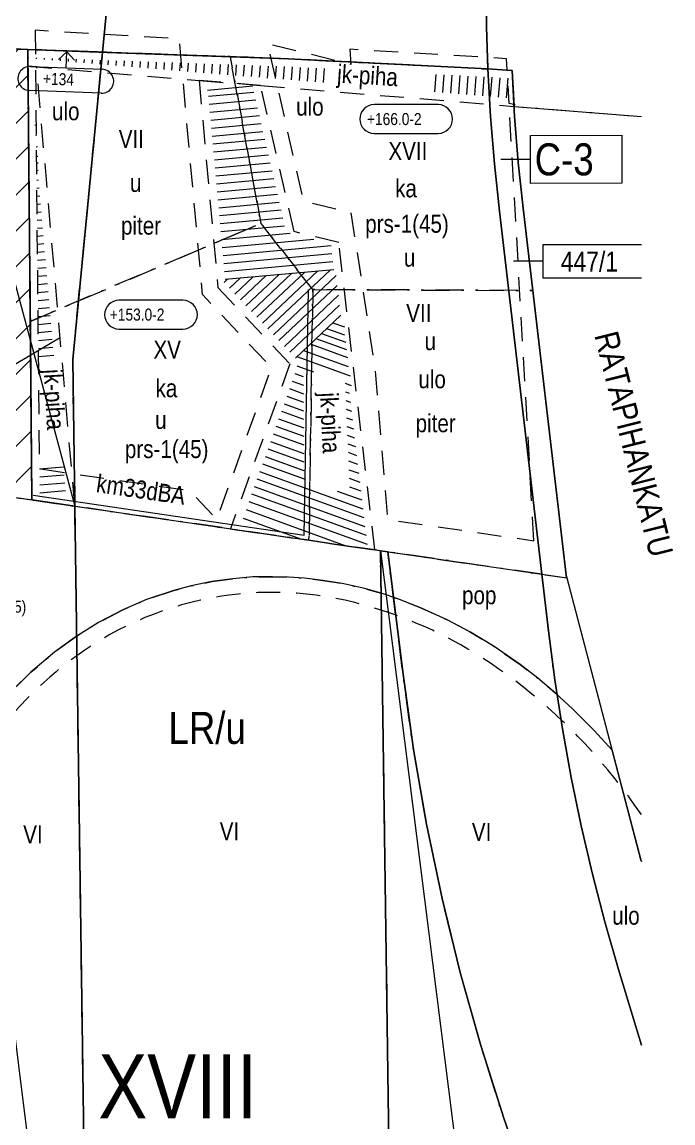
# Model space of a CAD drawing. Header units: metres. Extents: x 24485995 to 24488038, y 6819999 to 6822001.
# Drawn here: x 24487922.5 to 24488003.9, y 6820521.3 to 6820659 of the extents above; entities that cross this region are included whole.
import ezdxf

# ---------------------------------------------------------------- set-up
doc = ezdxf.new("R2010")
doc.units = ezdxf.units.M
for name, pattern in [('k10020', [0]), ('k10040', [10.3, 3.5, -1.5, 0.3, -1.5, 3.5]), ('k10050', [8, 3, -2, 3]), ('K10271', [0]), ('k10400', [0]), ('k10rt0', [0]), ('Osoitus_AK', [0])]:
    doc.linetypes.add(name, pattern=pattern)
for name, color, linetype, lineweight in [('AK_AsemakaavaTeksti_Kadun_puistonnimi', 7, 'Continuous', 0), ('AK_AsemakaavaTeksti_Kaupunginosan_nimi', 7, 'Continuous', 0), ('AK_AsemakaavaViiva_Kaupunginosan_raja', 7, 'Continuous', 0), ('AK_Kaavamerkinta_Kayttotarkoitusalue', 7, 'Continuous', 0), ('AK_Katualue_Pihakatu', 7, 'Continuous', 0), ('AK_KayttotarkoitusSymboliViiva_Rautatiealueen_kuvio', 14, 'Continuous', 0), ('AK_KayttotarkoitusViiva', 7, 'Continuous', 0), ('AK_LiikennointiViiva_Polkuviivoitus', 7, 'Continuous', 0), ('AK_MuuAsemakaavaTeksti_Alueenosan_kayttotarkoitus', 7, 'Continuous', 0), ('AK_MuuAsemakaavaTeksti_Erityismaarays', 7, 'Continuous', 0), ('AK_MuuAsemakaavaViiva_alueenosan_raja', 7, 'Continuous', 0), ('AK_MuuAsemakaavaViiva_Merkinnan_alleviivaus', 7, 'Continuous', 0), ('AK_MuuAsemakaavaViiva_Merkinnan_Kohdistusnuoli', 7, 'Continuous', 0), ('AK_MuuAsemakaavaViiva_Ohj_alueenosan_raja', 7, 'Continuous', 0), ('AK_RakennusalaTeksti_Kerrosala_tai_luku', 7, 'Continuous', 0), ('AK_RakennusalaTeksti_Rakennusoikeus', 7, 'Continuous', 0), ('AK_RakennusalaViiva_Maanalaisen_tilan_viiva', 7, 'Continuous', 0), ('AK_RakennusalaViiva_Rakennusalan_raja__I_', 7, 'Continuous', 0), ('AK_RakentaminenTeksti_Korkeusmerkinta', 7, 'Continuous', 0), ('AK_RakentaminenTeksti_Korkeusmerkinta_ja_soikio', 7, 'Continuous', 0), ('AK_RakentaminenTeksti_Korkeusmerkinta_ja_soikio_ja_nuoli', 7, 'Continuous', 0), ('AK_RakentaminenViiva_dB_yms_aaltoviiva', 7, 'Continuous', 0), ('AK_Tontti_Sitova', 7, 'Continuous', 0)]:
    doc.layers.add(name, color=color, linetype=linetype, lineweight=lineweight)
doc.styles.add('ArialNarrow', font='ARIALN.TTF')

# ---------------------------------------------------------------- blocks, each defined once
blk = doc.blocks.new('AKP43')
at = {"layer": 'AK_RakentaminenTeksti_Korkeusmerkinta_ja_soikio', "color": 7, "linetype": 'Continuous', "lineweight": 13}
for p, q in [((4, 1.8), (-4, 1.8)), ((-4, -1.8), (4, -1.8))]:
    blk.add_line(p, q, dxfattribs=at)
for centre, start, end in [((-4, 0), 90, 270), ((4, 0), 270, 90)]:
    blk.add_arc(centre, 1.8, start, end, dxfattribs=at)

msp = doc.modelspace()

# ---------------------------------------------------------------- hatches: boundary and pattern name
at = {"layer": 'AK_Katualue_Pihakatu', "linetype": 'Continuous', "lineweight": 0}
h = msp.add_hatch(dxfattribs=at)
h.set_pattern_fill('ANSI31', style=0)
h.paths.add_polyline_path([(24487913.08, 6820600.77), (24487914.05, 6820604.9), (24487913.95, 6820615.5), (24487913.93, 6820617.8), (24487913.65, 6820655.88), (24487923.23, 6820655.54), (24487923.76, 6820599.21), (24487914.28, 6820600.59)], flags=0)

# ---------------------------------------------------------------- linework, layer by layer
at = {"layer": 'AK_AsemakaavaViiva_Kaupunginosan_raja', "linetype": 'k10020', "lineweight": 9, "flags": 128}
for points in [[(24487913.65, 6820655.88), (24487923.23, 6820655.54), (24487933.17, 6820655.18), (24487955.79, 6820654.38), (24487980.79, 6820653.1), (24487983.81, 6820652.93), (24487984.07, 6820648.42)], [(24487984.07, 6820648.42), (24488000, 6820647.16)]]:
    msp.add_lwpolyline(points, dxfattribs=at)
at = {"layer": 'AK_KayttotarkoitusSymboliViiva_Rautatiealueen_kuvio', "linetype": 'k10rt0', "lineweight": 9, "flags": 128}
for points in [[(24487993, 6820771.74), (24487935.91, 6820776.83), (24487936.38, 6820743.29), (24487922.66, 6820744.85), (24487922.66, 6820762.27), (24487899.87, 6820762.27), (24487902.6, 6820719.33), (24487923.03, 6820719.43), (24487922.65, 6820742.83), (24487936.41, 6820741.28), (24487936.98, 6820700.61), (24487934.7, 6820677.07), (24487932.59, 6820655.21), (24487928.87, 6820616.79), (24487929.13, 6820598.43), (24487931.29, 6820445.49), (24487969.39, 6820446.03), (24487969.33, 6820453.43), (24487967.35, 6820592.86), (24487968.26, 6820592.73), (24487970.18, 6820577.43), (24487971.47, 6820568.03), (24487973.12, 6820558.67), (24487975.08, 6820549.37), (24487977.34, 6820540.14), (24487979.9, 6820530.99), (24487982.77, 6820521.93), (24487985.93, 6820512.97), (24487989.38, 6820504.11), (24487993.13, 6820495.38), (24487997.16, 6820486.77), (24488000, 6820481.2)], [(24488000, 6820531.03), (24487997.15, 6820540.51), (24487995.44, 6820546.45), (24487993.88, 6820552.44), (24487992.48, 6820558.46), (24487991.22, 6820564.52), (24487990.12, 6820570.61), (24487989.17, 6820576.72), (24487988.37, 6820582.85), (24487987.54, 6820589.92), (24487982.23, 6820635.34), (24487981.61, 6820641.24), (24487981.13, 6820647.17), (24487980.79, 6820653.1), (24487980.62, 6820658.36), (24487980.55, 6820663.63), (24487980.6, 6820668.9), (24487980.76, 6820674.17), (24487981.04, 6820679.62), (24487981.45, 6820685.07), (24487981.98, 6820690.51), (24487982.5, 6820695.33), (24487983.2, 6820701.19), (24487984.04, 6820707.04), (24487985.03, 6820712.85), (24487985.75, 6820717.02), (24487986.4, 6820721.2), (24487986.98, 6820725.38), (24487988.17, 6820734.54), (24487993, 6820771.74)]]:
    msp.add_lwpolyline(points, dxfattribs=at)
at = {"layer": 'AK_KayttotarkoitusViiva', "linetype": 'Continuous', "lineweight": 20, "flags": 128}
for points in [[(24487932.59, 6820655.21), (24487934.7, 6820677.07)], [(24487980.76, 6820674.17), (24487980.6, 6820668.9), (24487980.55, 6820663.63), (24487980.62, 6820658.36), (24487980.79, 6820653.1)], [(24487913.65, 6820655.88), (24487923.23, 6820655.54)], [(24487923.76, 6820599.21), (24487923.23, 6820655.54)], [(24487923.23, 6820655.54), (24487932.59, 6820655.21)], [(24487929.13, 6820598.43), (24487928.87, 6820616.79), (24487932.59, 6820655.21)], [(24487980.79, 6820653.1), (24487981.13, 6820647.17), (24487981.61, 6820641.24), (24487982.23, 6820635.34), (24487987.54, 6820589.92)], [(24487980.79, 6820653.1), (24487983.16, 6820652.97), (24487983.81, 6820652.93), (24487984.14, 6820647.17), (24487984.6, 6820641.42), (24487985.21, 6820635.69), (24487990.58, 6820589.81), (24487990.67, 6820589.47)], [(24487913.08, 6820600.77), (24487914.28, 6820600.59), (24487923.76, 6820599.21)], [(24487929.13, 6820598.43), (24487923.76, 6820599.21)], [(24487931.29, 6820445.49), (24487929.13, 6820598.43)], [(24488000, 6820481.2), (24487997.16, 6820486.77), (24487993.13, 6820495.38), (24487989.38, 6820504.11), (24487985.93, 6820512.97), (24487982.77, 6820521.93), (24487979.9, 6820530.99), (24487977.34, 6820540.14), (24487975.08, 6820549.37), (24487973.12, 6820558.67), (24487971.47, 6820568.03), (24487970.18, 6820577.43), (24487968.26, 6820592.73), (24487967.35, 6820592.86), (24487969.33, 6820453.43)], [(24487987.54, 6820589.92), (24487990.67, 6820589.47)], [(24487987.54, 6820589.92), (24487988.37, 6820582.85), (24487989.17, 6820576.72), (24487990.12, 6820570.61), (24487991.22, 6820564.52), (24487992.48, 6820558.46), (24487993.88, 6820552.44), (24487995.44, 6820546.45), (24487997.15, 6820540.51), (24488000, 6820531.03)], [(24487990.67, 6820589.47), (24487999.92, 6820554.22), (24488000, 6820554.01)]]:
    msp.add_lwpolyline(points, dxfattribs=at)
at = {"layer": 'AK_LiikennointiViiva_Polkuviivoitus', "linetype": 'Continuous', "lineweight": 0, "flags": 128}
for points in [[(24487923.33, 6820654.45), (24487923.34, 6820654.53)], [(24487924.33, 6820654.36), (24487924.34, 6820654.5)], [(24487925.33, 6820654.28), (24487925.34, 6820654.46)], [(24487926.32, 6820654.2), (24487926.34, 6820654.43)], [(24487927.32, 6820654.12), (24487927.34, 6820654.39)], [(24487928.32, 6820654.04), (24487928.34, 6820654.36)], [(24487929.31, 6820653.95), (24487929.34, 6820654.32)], [(24487930.31, 6820653.87), (24487930.34, 6820654.29)], [(24487931.31, 6820653.79), (24487931.35, 6820654.25)], [(24487932.3, 6820653.71), (24487932.35, 6820654.21)], [(24487933.3, 6820653.62), (24487933.35, 6820654.18)], [(24487934.3, 6820653.54), (24487934.35, 6820654.14)], [(24487935.29, 6820653.46), (24487935.35, 6820654.11)], [(24487936.29, 6820653.38), (24487936.35, 6820654.07)], [(24487937.29, 6820653.29), (24487937.35, 6820654.04)], [(24487938.28, 6820653.21), (24487938.35, 6820654)], [(24487939.28, 6820653.13), (24487939.35, 6820653.97)], [(24487940.28, 6820653.05), (24487940.35, 6820653.93)], [(24487941.27, 6820652.96), (24487941.35, 6820653.9)], [(24487942.27, 6820652.88), (24487942.35, 6820653.86)], [(24487943.27, 6820652.8), (24487943.35, 6820653.82)], [(24487944.26, 6820652.72), (24487944.35, 6820653.79)], [(24487945.26, 6820652.63), (24487945.35, 6820653.75)], [(24487946.26, 6820652.55), (24487946.35, 6820653.72)], [(24487947.25, 6820652.47), (24487947.35, 6820653.68)], [(24487948.25, 6820652.39), (24487948.35, 6820653.65)], [(24487949.25, 6820652.3), (24487949.35, 6820653.61)], [(24487950.24, 6820652.22), (24487950.35, 6820653.58)], [(24487951.24, 6820652.14), (24487951.36, 6820653.54)], [(24487952.24, 6820652.06), (24487952.36, 6820653.51)], [(24487953.23, 6820651.97), (24487953.36, 6820653.47)], [(24487954.23, 6820651.89), (24487954.36, 6820653.44)], [(24487955.23, 6820651.81), (24487955.36, 6820653.4)], [(24487956.22, 6820651.73), (24487956.36, 6820653.35)], [(24487957.22, 6820651.64), (24487957.36, 6820653.3)], [(24487958.22, 6820651.56), (24487958.35, 6820653.25)], [(24487959.21, 6820651.48), (24487959.35, 6820653.2)], [(24487960.21, 6820651.4), (24487960.35, 6820653.15)], [(24487974.16, 6820650.24), (24487974.34, 6820652.43)], [(24487975.16, 6820650.16), (24487975.34, 6820652.38)], [(24487976.15, 6820650.08), (24487976.34, 6820652.32)], [(24487977.15, 6820649.99), (24487977.34, 6820652.27)], [(24487978.15, 6820649.91), (24487978.34, 6820652.22)], [(24487979.14, 6820649.83), (24487979.34, 6820652.17)], [(24487980.14, 6820649.75), (24487980.34, 6820652.12)], [(24487981.14, 6820649.66), (24487981.34, 6820652.07)], [(24487982.13, 6820649.58), (24487982.33, 6820652.01)], [(24487983.13, 6820649.5), (24487983.33, 6820651.96)], [(24487945.7, 6820650.46), (24487951.38, 6820650.98)], [(24487945.85, 6820649.7), (24487951.53, 6820650.22)], [(24487945.94, 6820648.71), (24487951.75, 6820649.24)], [(24487946.03, 6820647.71), (24487951.98, 6820648.25)], [(24487924.31, 6820646.06), (24487924.12, 6820646.04)], [(24487946.12, 6820646.72), (24487952.21, 6820647.27)], [(24487946.21, 6820645.72), (24487952.43, 6820646.29)], [(24487924.38, 6820644.81), (24487924.19, 6820644.79)], [(24487946.3, 6820644.72), (24487952.66, 6820645.3)], [(24487924.46, 6820643.36), (24487924.27, 6820643.34)], [(24487946.39, 6820643.73), (24487952.88, 6820644.32)], [(24487946.49, 6820642.73), (24487953.11, 6820643.33)], [(24487924.5, 6820642.17), (24487924.31, 6820642.15)], [(24487946.58, 6820641.74), (24487953.34, 6820642.35)], [(24487924.54, 6820641.33), (24487924.35, 6820641.31)], [(24487946.67, 6820640.74), (24487953.56, 6820641.37)], [(24487924.54, 6820640.39), (24487924.35, 6820640.37)], [(24487924.57, 6820639.19), (24487924.38, 6820639.17)], [(24487946.76, 6820639.74), (24487953.79, 6820640.38)], [(24487946.85, 6820638.75), (24487954.01, 6820639.4)], [(24487924.66, 6820638.19), (24487924.39, 6820638.17)], [(24487946.94, 6820637.75), (24487954.24, 6820638.42)], [(24487924.74, 6820637.2), (24487924.4, 6820637.17)], [(24487947.03, 6820636.76), (24487954.46, 6820637.43)], [(24487947.12, 6820635.76), (24487954.69, 6820636.45)], [(24487924.83, 6820636.2), (24487924.41, 6820636.16)], [(24487924.92, 6820635.2), (24487924.42, 6820635.16)], [(24487947.21, 6820634.77), (24487954.92, 6820635.47)], [(24487925, 6820634.21), (24487924.43, 6820634.16)], [(24487947.3, 6820633.77), (24487955.14, 6820634.48)], [(24487925.09, 6820633.21), (24487924.44, 6820633.15)], [(24487947.39, 6820632.77), (24487955.37, 6820633.5)], [(24487947.48, 6820631.78), (24487956.06, 6820632.56)], [(24487925.18, 6820632.22), (24487924.45, 6820632.15)], [(24487925.26, 6820631.22), (24487924.46, 6820631.15)], [(24487947.57, 6820630.78), (24487959.03, 6820631.82)], [(24487947.66, 6820629.79), (24487961.17, 6820631.01)], [(24487925.35, 6820630.22), (24487924.47, 6820630.15)], [(24487947.75, 6820628.79), (24487961.29, 6820630.02)], [(24487925.44, 6820629.23), (24487924.47, 6820629.14)], [(24487925.53, 6820628.23), (24487924.48, 6820628.14)], [(24487947.84, 6820627.79), (24487961.41, 6820629.03)], [(24487925.61, 6820627.23), (24487924.49, 6820627.14)], [(24487947.79, 6820626.41), (24487948.22, 6820626.82)], [(24487947.93, 6820626.8), (24487961.53, 6820628.03)], [(24487948.47, 6820625.69), (24487949.84, 6820626.97)], [(24487949.16, 6820624.96), (24487951.45, 6820627.12)], [(24487949.85, 6820624.23), (24487953.06, 6820627.26)], [(24487950.53, 6820623.5), (24487954.67, 6820627.41)], [(24487951.22, 6820622.78), (24487956.28, 6820627.56)], [(24487951.91, 6820622.05), (24487957.89, 6820627.7)], [(24487952.59, 6820621.32), (24487959.51, 6820627.85)], [(24487953.28, 6820620.6), (24487961.12, 6820628)], [(24487953.97, 6820619.87), (24487961.81, 6820627.28)], [(24487925.7, 6820626.24), (24487924.5, 6820626.13)], [(24487954.65, 6820619.14), (24487961.96, 6820626.04)], [(24487925.79, 6820625.24), (24487924.51, 6820625.13)], [(24487925.87, 6820624.25), (24487924.52, 6820624.13)], [(24487955.34, 6820618.41), (24487962.1, 6820624.8)], [(24487925.96, 6820623.25), (24487924.53, 6820623.12)], [(24487956.03, 6820617.69), (24487962.25, 6820623.57)], [(24487926.05, 6820622.25), (24487924.54, 6820622.12)], [(24487926.13, 6820621.26), (24487924.55, 6820621.12)], [(24487956.71, 6820616.96), (24487962.4, 6820622.33)], [(24487961.39, 6820621.37), (24487962.87, 6820620.84)], [(24487926.22, 6820620.26), (24487924.56, 6820620.12)], [(24487959.97, 6820620.03), (24487963.03, 6820618.93)], [(24487960.62, 6820620.65), (24487962.87, 6820619.84)], [(24487926.31, 6820619.26), (24487924.57, 6820619.11)], [(24487958.57, 6820618.72), (24487963.25, 6820617.03)], [(24487959.29, 6820619.39), (24487963.1, 6820618.01)], [(24487926.39, 6820618.27), (24487924.58, 6820618.11)], [(24487926.48, 6820617.27), (24487924.59, 6820617.11)], [(24487956.91, 6820617.15), (24487963.56, 6820614.74)], [(24487957.72, 6820617.91), (24487963.33, 6820615.89)], [(24487956.91, 6820615.98), (24487958.98, 6820615.24)], [(24487956.66, 6820615.01), (24487957.7, 6820614.63)], [(24487955.98, 6820613.13), (24487957.72, 6820612.5)], [(24487956.32, 6820614.07), (24487957.71, 6820613.57)], [(24487962.93, 6820613.81), (24487963.71, 6820613.53)], [(24487955.64, 6820612.19), (24487957.72, 6820611.43)], [(24487962.97, 6820612.73), (24487963.46, 6820612.55)], [(24487963.02, 6820611.65), (24487963.59, 6820611.44)], [(24487954.96, 6820610.31), (24487957.74, 6820609.3)], [(24487955.3, 6820611.25), (24487957.73, 6820610.37)], [(24487963.07, 6820610.57), (24487963.72, 6820610.33)], [(24487954.62, 6820609.37), (24487957.75, 6820608.23)], [(24487963.12, 6820609.49), (24487963.85, 6820609.22)], [(24487954.28, 6820608.42), (24487957.76, 6820607.17)], [(24487963.16, 6820608.41), (24487963.98, 6820608.11)], [(24487953.6, 6820606.54), (24487957.78, 6820605.04)], [(24487953.94, 6820607.48), (24487957.77, 6820606.1)], [(24487963.21, 6820607.33), (24487964.11, 6820607)], [(24487963.26, 6820606.25), (24487964.24, 6820605.89)], [(24487953.26, 6820605.6), (24487957.78, 6820603.97)], [(24487963.3, 6820605.17), (24487964.37, 6820604.78)], [(24487952.58, 6820603.72), (24487957.8, 6820601.84)], [(24487952.92, 6820604.66), (24487957.79, 6820602.9)], [(24487963.35, 6820604.09), (24487964.5, 6820603.67)], [(24487927.7, 6820603.32), (24487924.72, 6820603.06)], [(24487927.78, 6820602.33), (24487924.73, 6820602.06)], [(24487952.24, 6820602.78), (24487965.16, 6820598.12)], [(24487963.4, 6820603), (24487964.63, 6820602.56)], [(24487927.87, 6820601.33), (24487924.74, 6820601.06)], [(24487951.56, 6820600.9), (24487965.42, 6820595.9)], [(24487951.9, 6820601.84), (24487965.29, 6820597.01)], [(24487963.45, 6820601.92), (24487964.76, 6820601.45)], [(24487963.49, 6820600.84), (24487964.9, 6820600.34)], [(24487927.96, 6820600.34), (24487924.75, 6820600.06)], [(24487951.22, 6820599.96), (24487965.55, 6820594.79)], [(24487961.96, 6820600.33), (24487965.03, 6820599.23)], [(24487950.54, 6820598.01), (24487963.04, 6820593.49)], [(24487950.88, 6820599.02), (24487965.68, 6820593.68)], [(24487950.2, 6820596.93), (24487957.47, 6820594.3)]]:
    msp.add_lwpolyline(points, dxfattribs=at)
at = {"layer": 'AK_MuuAsemakaavaViiva_alueenosan_raja', "linetype": 'k10040', "lineweight": 5, "flags": 128}
for points in [[(24487980.76, 6820674.17), (24487934.7, 6820677.07), (24487932.59, 6820655.21), (24487933.17, 6820655.18), (24487944.38, 6820654.79), (24487951.56, 6820654.53), (24487955.79, 6820654.38), (24487980.79, 6820653.1), (24487980.62, 6820658.36), (24487980.55, 6820663.63), (24487980.6, 6820668.9), (24487980.76, 6820674.17)], [(24488000, 6820674.76), (24487988.59, 6820675.69), (24487983.91, 6820676.07), (24487983.81, 6820673.97), (24487980.76, 6820674.17), (24487980.6, 6820668.9), (24487980.55, 6820663.63), (24487980.62, 6820658.36), (24487980.79, 6820653.1), (24487983.81, 6820652.93), (24487984.07, 6820648.42), (24488000, 6820647.16)], [(24487913.65, 6820655.88), (24487913.93, 6820617.8), (24487913.95, 6820615.5), (24487914.05, 6820604.9), (24487913.08, 6820600.77), (24487929.13, 6820598.43), (24487928.87, 6820616.79), (24487932.59, 6820655.21), (24487923.23, 6820655.54), (24487913.65, 6820655.88)], [(24487923.23, 6820655.54), (24487932.59, 6820655.21), (24487928.87, 6820616.79), (24487929.13, 6820598.43), (24487923.76, 6820599.21), (24487923.23, 6820655.54)], [(24487923.23, 6820655.54), (24487923.55, 6820621.52), (24487952.4, 6820633.8), (24487948.56, 6820654.64), (24487923.23, 6820655.54)], [(24487958.89, 6820625.51), (24487986.41, 6820625.41), (24487985.89, 6820629.85), (24487985.21, 6820635.69), (24487984.6, 6820641.42), (24487984.14, 6820647.17), (24487983.81, 6820652.93), (24487977.2, 6820653.28), (24487971.46, 6820653.58), (24487967.33, 6820653.79), (24487955.79, 6820654.38), (24487948.56, 6820654.64), (24487952.4, 6820633.8), (24487958.89, 6820625.51)], [(24487923.55, 6820621.52), (24487923.75, 6820599.21), (24487929.13, 6820598.43), (24487958.41, 6820594.17), (24487958.89, 6820625.51), (24487952.4, 6820633.8), (24487923.55, 6820621.52)], [(24487958.89, 6820625.51), (24487958.41, 6820594.17), (24487967.33, 6820592.87), (24487968.26, 6820592.73), (24487987.54, 6820589.92), (24487990.67, 6820589.47), (24487990.58, 6820589.81), (24487990.23, 6820592.79), (24487989.45, 6820599.44), (24487987.89, 6820612.75), (24487986.41, 6820625.41), (24487958.89, 6820625.51)], [(24487878.84, 6820474.31), (24487884.32, 6820474.62), (24487923.96, 6820458.71), (24487926.48, 6820440.58), (24487931.58, 6820425.33), (24487931.29, 6820445.49), (24487930.13, 6820527.32), (24487929.13, 6820598.43), (24487913.08, 6820600.77), (24487907.63, 6820577.65), (24487906.71, 6820560.26), (24487910.64, 6820491.38), (24487905.25, 6820491.07), (24487905.82, 6820481.08), (24487878.54, 6820479.53), (24487878.84, 6820474.31)], [(24487913.08, 6820600.77), (24487907.63, 6820577.65), (24487906.71, 6820560.26), (24487907.28, 6820550.26), (24487910.64, 6820491.38), (24487905.25, 6820491.07), (24487905.82, 6820481.08), (24487909.25, 6820481.28), (24487927.72, 6820460.12), (24487931.14, 6820456.21), (24487929.13, 6820598.43), (24487923.76, 6820599.21), (24487917.05, 6820600.19), (24487913.08, 6820600.77)], [(24487907.63, 6820577.65), (24487906.71, 6820560.26), (24487911.18, 6820560.49), (24487912.17, 6820562.48), (24487913.28, 6820564.52), (24487914.52, 6820566.59), (24487916.61, 6820569.69), (24487918.33, 6820571.96), (24487919.97, 6820573.92), (24487921.34, 6820575.42), (24487923.64, 6820577.68), (24487926.6, 6820580.2), (24487929.15, 6820582.07), (24487932.08, 6820583.9), (24487935.11, 6820585.48), (24487938.1, 6820586.75), (24487941.52, 6820587.9), (24487943.66, 6820588.47), (24487946.27, 6820589), (24487948.89, 6820589.37), (24487951.4, 6820589.58), (24487953.86, 6820589.62), (24487955.84, 6820589.57), (24487957.84, 6820589.43), (24487960.15, 6820589.16), (24487962.55, 6820588.76), (24487965.38, 6820588.13), (24487967.43, 6820587.56), (24487967.35, 6820592.86), (24487966.67, 6820592.96), (24487948.58, 6820595.6), (24487929.13, 6820598.43), (24487923.76, 6820599.21), (24487913.08, 6820600.77), (24487907.63, 6820577.65)], [(24488000, 6820481.2), (24487997.16, 6820486.77), (24487993.13, 6820495.38), (24487989.38, 6820504.11), (24487985.93, 6820512.97), (24487982.77, 6820521.93), (24487979.9, 6820530.99), (24487977.34, 6820540.14), (24487975.08, 6820549.37), (24487973.12, 6820558.67), (24487971.47, 6820568.03), (24487970.18, 6820577.43), (24487968.26, 6820592.73), (24487967.35, 6820592.86), (24487969.33, 6820453.43), (24487969.39, 6820446.03), (24487969.36, 6820437.31), (24487969.19, 6820428.58), (24487968.89, 6820419.86), (24487968.47, 6820411.14), (24487967.95, 6820402.41), (24488000, 6820402.46)], [(24487987.54, 6820589.92), (24487968.26, 6820592.73), (24487968.97, 6820587.05), (24487969.51, 6820586.87), (24487972.49, 6820585.7), (24487975.69, 6820584.24), (24487978.6, 6820582.7), (24487981.58, 6820580.9), (24487984.84, 6820578.64), (24487987.04, 6820576.93), (24487989.23, 6820575.07), (24487989.46, 6820574.86), (24487989.17, 6820576.72), (24487988.37, 6820582.85), (24487987.54, 6820589.92)]]:
    msp.add_lwpolyline(points, dxfattribs=at)
at = {"layer": 'AK_MuuAsemakaavaViiva_Merkinnan_alleviivaus', "linetype": 'Continuous', "lineweight": 5, "flags": 128}
for points in [[(24487997.56, 6820644.82), (24487997.56, 6820638.81), (24487986.12, 6820638.79), (24487986.12, 6820644.8), (24487997.56, 6820644.82)], [(24488000, 6820626.95), (24487987.71, 6820626.95), (24487987.71, 6820631.15), (24488000, 6820631.15)]]:
    msp.add_lwpolyline(points, dxfattribs=at)
at = {"layer": 'AK_MuuAsemakaavaViiva_Merkinnan_Kohdistusnuoli', "linetype": 'Osoitus_AK', "lineweight": 5, "flags": 128}
for points in [[(24487986.12, 6820641.79), (24487982.41, 6820641.8)], [(24487987.71, 6820629.05), (24487984, 6820629.06)]]:
    msp.add_lwpolyline(points, dxfattribs=at)
at = {"layer": 'AK_MuuAsemakaavaViiva_Merkinnan_Kohdistusnuoli', "linetype": 'Osoitus_AK', "lineweight": 5, "elevation": 9.14, "flags": 128}
msp.add_lwpolyline([(24487883.09, 6820593.38), (24487927.22, 6820619.49)], dxfattribs=at)
at = {"layer": 'AK_MuuAsemakaavaViiva_Ohj_alueenosan_raja', "linetype": 'k10050', "lineweight": 5, "flags": 128}
for points in [[(24487924.16, 6820657.94), (24487924.67, 6820603.12), (24487943.48, 6820600.38), (24487946.89, 6820596.78), (24487953.73, 6820615.74), (24487945.1, 6820624.89), (24487942.19, 6820656.85), (24487924.16, 6820657.94)], [(24487986.55, 6820594.11), (24487983.55, 6820647), (24487984.45, 6820648.55), (24487983.45, 6820648.79), (24487983.13, 6820654.39), (24487963.53, 6820655.57), (24487963.64, 6820653.68), (24487953.21, 6820656.25), (24487957.72, 6820636.6), (24487963.66, 6820635.14), (24487966.65, 6820615.74), (24487968.23, 6820596.78), (24487986.55, 6820594.11)], [(24487932.59, 6820655.21), (24487923.23, 6820655.54)], [(24487923.23, 6820655.54), (24487923.25, 6820653.45)], [(24487955.79, 6820654.38), (24487932.59, 6820655.21)], [(24487980.79, 6820653.1), (24487955.79, 6820654.38)], [(24487923.25, 6820653.45), (24487923.76, 6820599.21)], [(24487924.34, 6820653.36), (24487923.25, 6820653.45)], [(24487923.25, 6820653.45), (24487944.67, 6820651.68)], [(24487929.13, 6820598.43), (24487924.34, 6820653.36)], [(24487983.81, 6820652.93), (24487980.79, 6820653.1)], [(24487984.07, 6820648.42), (24487983.81, 6820652.93)], [(24487944.67, 6820651.68), (24487952.36, 6820651.04)], [(24487952.36, 6820651.04), (24487944.67, 6820651.68)], [(24487944.67, 6820651.68), (24487947.02, 6820625.76)], [(24487952.36, 6820651.04), (24487984.05, 6820648.42)], [(24487956.55, 6820632.77), (24487952.36, 6820651.04)], [(24487984.05, 6820648.42), (24487984.18, 6820648.41)], [(24487962.14, 6820631.39), (24487956.55, 6820632.77)], [(24487966.67, 6820592.96), (24487962.14, 6820631.39)], [(24487947.02, 6820625.76), (24487956.03, 6820616.22)], [(24487956.03, 6820616.22), (24487948.58, 6820595.6)], [(24487923.76, 6820599.21), (24487929.13, 6820598.43)], [(24487948.58, 6820595.6), (24487958.41, 6820594.17)], [(24487958.41, 6820594.17), (24487966.67, 6820592.96)]]:
    msp.add_lwpolyline(points, dxfattribs=at)
msp.add_lwpolyline([(24488000, 6820559.88, 0.021835), (24487995.48, 6820565.83, 0.076111), (24487980.02, 6820579.52, 0.075306), (24487965.35, 6820586.06, 0.237514), (24487928.36, 6820579, 0.082329), (24487917.32, 6820567.19, 0.073681), (24487909.49, 6820550.58, 0.023959), (24487907.78, 6820543.88), (24487909.27, 6820544.3, 0.062065), (24487907.71, 6820524.91, 0.106236), (24487917.15, 6820488.62, 0.051421), (24487935.97, 6820459.17), (24487939.92, 6820462.65, 0.074473), (24487954.5, 6820454.97, 0.108166), (24487973.16, 6820452.71, 0.155411), (24487995.53, 6820462.49, 0.032206), (24488000, 6820466.93)], format="xyb", dxfattribs=at)
at = {"layer": 'AK_RakennusalaViiva_Maanalaisen_tilan_viiva', "linetype": 'Continuous', "lineweight": 5, "flags": 128}
for points in [[(24487913.65, 6820655.88), (24487929.13, 6820598.43)], [(24487931.14, 6820456.21), (24487913.08, 6820600.77)], [(24487967.35, 6820592.86), (24487991.43, 6820402.45)]]:
    msp.add_lwpolyline(points, dxfattribs=at)
at = {"layer": 'AK_RakennusalaViiva_Rakennusalan_raja__I_', "linetype": 'K10271', "lineweight": 9, "flags": 128}
for points in [[(24487990.62, 6820589.48), (24487985.21, 6820635.69), (24487984.6, 6820641.42), (24487984.14, 6820647.17), (24487983.81, 6820652.93), (24487983.16, 6820652.97), (24487980.79, 6820653.1), (24487955.79, 6820654.38), (24487951.56, 6820654.53), (24487944.38, 6820654.79), (24487933.17, 6820655.18), (24487932.59, 6820655.21), (24487923.23, 6820655.54), (24487923.76, 6820599.21), (24487958.41, 6820594.17), (24487987.54, 6820589.92), (24487990.62, 6820589.48)], [(24488000, 6820481.2), (24487997.16, 6820486.77), (24487993.13, 6820495.38), (24487989.38, 6820504.11), (24487985.93, 6820512.97), (24487982.77, 6820521.93), (24487979.9, 6820530.99), (24487977.34, 6820540.14), (24487975.08, 6820549.37), (24487973.12, 6820558.67), (24487971.47, 6820568.03), (24487970.18, 6820577.43), (24487968.26, 6820592.73), (24487967.35, 6820592.86)], [(24487967.35, 6820592.86), (24487969.33, 6820453.43), (24487969.37, 6820449.2), (24487976.36, 6820449.3), (24487990.55, 6820456.53), (24487996.92, 6820461.07), (24488000, 6820464.11)], [(24488000, 6820554.01), (24487999.92, 6820554.22), (24487996.33, 6820567.92), (24487994.1, 6820570.38), (24487991.38, 6820573.11), (24487989.23, 6820575.07), (24487987.04, 6820576.93), (24487984.84, 6820578.64), (24487981.58, 6820580.9), (24487978.6, 6820582.7), (24487975.69, 6820584.24), (24487972.49, 6820585.7), (24487969.51, 6820586.87), (24487967.43, 6820587.56), (24487965.38, 6820588.13), (24487962.55, 6820588.76), (24487960.15, 6820589.16), (24487957.84, 6820589.43), (24487955.84, 6820589.57), (24487953.86, 6820589.62), (24487951.4, 6820589.58), (24487948.89, 6820589.37), (24487946.27, 6820589), (24487943.66, 6820588.47), (24487941.52, 6820587.9), (24487938.1, 6820586.75), (24487935.11, 6820585.48), (24487932.08, 6820583.9), (24487929.15, 6820582.07), (24487926.6, 6820580.2), (24487923.64, 6820577.68), (24487921.34, 6820575.42), (24487919.97, 6820573.92), (24487918.33, 6820571.96), (24487916.61, 6820569.69), (24487914.52, 6820566.59), (24487913.28, 6820564.52), (24487912.17, 6820562.48), (24487911.18, 6820560.49), (24487910.16, 6820558.22), (24487909.13, 6820555.72), (24487907.28, 6820550.26)]]:
    msp.add_lwpolyline(points, dxfattribs=at)
at = {"layer": 'AK_RakentaminenTeksti_Korkeusmerkinta_ja_soikio_ja_nuoli', "linetype": 'Continuous', "lineweight": 5, "flags": 128}
for points in [[(24487928.13, 6820655.23), (24487927.09, 6820654.27)], [(24487928.05, 6820653.23), (24487928.13, 6820655.23)], [(24487928.13, 6820655.23), (24487929.09, 6820654.2)], [(24487923.56, 6820653.41), (24487932.55, 6820653.06)], [(24487932.43, 6820650.06), (24487923.44, 6820650.41)]]:
    msp.add_lwpolyline(points, dxfattribs=at)
at = {"layer": 'AK_RakentaminenTeksti_Korkeusmerkinta_ja_soikio_ja_nuoli', "linetype": 'Continuous', "lineweight": 5}
for centre, start, end in [((24487923.5, 6820651.91), 87.7631, 267.7651), ((24487932.49, 6820651.56), 267.7612, 87.7631)]:
    msp.add_arc(centre, 1.5, start, end, dxfattribs=at)
at = {"layer": 'AK_RakentaminenViiva_dB_yms_aaltoviiva', "linetype": 'k10400', "lineweight": 0, "elevation": 18.38, "flags": 128}
msp.add_lwpolyline([(24487923.93, 6820599.83), (24487957.8, 6820594.83), (24487958.36, 6820625.54)], dxfattribs=at)
at = {"layer": 'AK_Tontti_Sitova', "linetype": 'Continuous', "lineweight": 9, "flags": 128}
for points in [[(24487913.08, 6820600.77), (24487914.28, 6820600.59), (24487923.76, 6820599.21), (24487929.13, 6820598.43), (24487931.29, 6820445.49), (24487931.58, 6820425.33), (24487921.86, 6820454.4), (24487878.99, 6820471.61), (24487878.54, 6820479.53), (24487905.82, 6820481.08), (24487905.25, 6820491.07), (24487910.64, 6820491.38), (24487906.71, 6820560.26), (24487907.63, 6820577.65), (24487913.08, 6820600.77)], [(24488000, 6820481.2), (24487997.16, 6820486.77), (24487993.13, 6820495.38), (24487989.38, 6820504.11), (24487985.93, 6820512.97), (24487982.77, 6820521.93), (24487979.9, 6820530.99), (24487977.34, 6820540.14), (24487975.08, 6820549.37), (24487973.12, 6820558.67), (24487971.47, 6820568.03), (24487970.18, 6820577.43), (24487968.26, 6820592.73), (24487967.35, 6820592.86), (24487969.33, 6820453.43), (24487969.39, 6820446.03), (24487969.36, 6820437.31), (24487969.19, 6820428.58), (24487968.89, 6820419.86), (24487968.47, 6820411.14), (24487967.95, 6820402.41), (24488000, 6820402.46)], [(24488000, 6820531.03), (24487997.15, 6820540.51), (24487995.44, 6820546.45), (24487993.88, 6820552.44), (24487992.48, 6820558.46), (24487991.22, 6820564.52), (24487990.12, 6820570.61), (24487989.17, 6820576.72), (24487988.37, 6820582.85), (24487987.54, 6820589.92), (24487990.67, 6820589.47), (24487999.92, 6820554.22), (24488000, 6820554.01)]]:
    msp.add_lwpolyline(points, dxfattribs=at)

# ---------------------------------------------------------------- block references
at = {"layer": 'AK_RakentaminenTeksti_Korkeusmerkinta_ja_soikio', "color": 7, "lineweight": 5}
for p in [(24487970.57, 6820646.84), (24487938.65, 6820622.38)]:
    msp.add_blockref('AKP43', p, dxfattribs=at)

# ---------------------------------------------------------------- texts
at = {"layer": 'AK_AsemakaavaTeksti_Kadun_puistonnimi', "linetype": 'Continuous', "lineweight": 5, "style": 'ArialNarrow'}
msp.add_text('RATAPIHANKATU', height=3, rotation=284.0811, dxfattribs=at).set_placement((24487994.09, 6820619.82))
at = {"layer": 'AK_AsemakaavaTeksti_Kaupunginosan_nimi', "linetype": 'Continuous', "lineweight": 0, "style": 'ArialNarrow'}
msp.add_text('XVIII', height=8, dxfattribs=at).set_placement((24487932.07, 6820521.9))
at = {"layer": 'AK_Kaavamerkinta_Kayttotarkoitusalue', "linetype": 'Continuous', "lineweight": 0, "style": 'ArialNarrow'}
for s, p in [('C-3', (24487986.65, 6820639.8)), ('LR/u', (24487940.84, 6820568.71))]:
    msp.add_text(s, height=4, dxfattribs=at).set_placement(p)
at = {"layer": 'AK_MuuAsemakaavaTeksti_Alueenosan_kayttotarkoitus', "linetype": 'Continuous', "lineweight": 0, "style": 'ArialNarrow'}
for rotation, p in [(356.399, (24487961.89, 6820651.41)), (273.1908, (24487925.23, 6820615.51)), (272.7359, (24487959.78, 6820612.6))]:
    msp.add_text('jk-piha', height=2.25, rotation=rotation, dxfattribs=at).set_placement(p)
for s, p in [('ulo', (24487926.27, 6820646.69, -18.38)), ('ulo', (24487956.81, 6820647.27)), ('u', (24487936.02, 6820637.73)), ('ka', (24487969.19, 6820637.05)), ('piter', (24487934.9, 6820632.39)), ('u', (24487970.28, 6820628.39)), ('u', (24487972.87, 6820617.95)), ('ka', (24487939.22, 6820612.06)), ('ulo', (24487972.1, 6820613.18)), ('u', (24487939.17, 6820608.1)), ('piter', (24487971.75, 6820607.68)), ('pop', (24487977.56, 6820586.18)), ('ulo', (24487996.34, 6820546.11))]:
    msp.add_text(s, height=2.25, dxfattribs=at).set_placement(p)
at = {"layer": 'AK_MuuAsemakaavaTeksti_Erityismaarays', "linetype": 'Continuous', "lineweight": 0, "style": 'ArialNarrow'}
msp.add_text('km33dBA', height=2.25, rotation=351.7112, dxfattribs=at).set_placement((24487931.71, 6820600.21))
at = {"layer": 'AK_RakennusalaTeksti_Kerrosala_tai_luku', "linetype": 'Continuous', "lineweight": 0, "style": 'ArialNarrow'}
for s, p in [('VII', (24487934.62, 6820643.22)), ('XVII', (24487968.35, 6820641.71)), ('prs-1(45)', (24487965.45, 6820632.62)), ('VII', (24487970.58, 6820621.46)), ('XV', (24487938.96, 6820616.89)), ('prs-1(45)', (24487935.39, 6820604.45)), ('VI', (24487922.67, 6820556.26)), ('VI', (24487947.25, 6820556.66)), ('VI', (24487978.79, 6820556.58))]:
    msp.add_text(s, height=2.25, dxfattribs=at).set_placement(p)
at = {"layer": 'AK_RakennusalaTeksti_Rakennusoikeus', "linetype": 'Continuous', "lineweight": 0, "style": 'ArialNarrow'}
msp.add_text('447/1', height=2.5, dxfattribs=at).set_placement((24487989.91, 6820627.77))
at = {"layer": 'AK_RakentaminenTeksti_Korkeusmerkinta', "linetype": 'Continuous', "lineweight": 0, "style": 'ArialNarrow'}
msp.add_text('+134', height=1.5, rotation=357.8524, dxfattribs=at).set_placement((24487925.12, 6820651.16, 18.38))
for s, p in [('+166.0-2', (24487965.67, 6820646.09)), ('+153.0-2', (24487933.5, 6820621.64, 18.38)), ('(+102.5)', (24487916.6, 6820585.12))]:
    msp.add_text(s, height=1.5, dxfattribs=at).set_placement(p)

doc.saveas('drawing.dxf')
